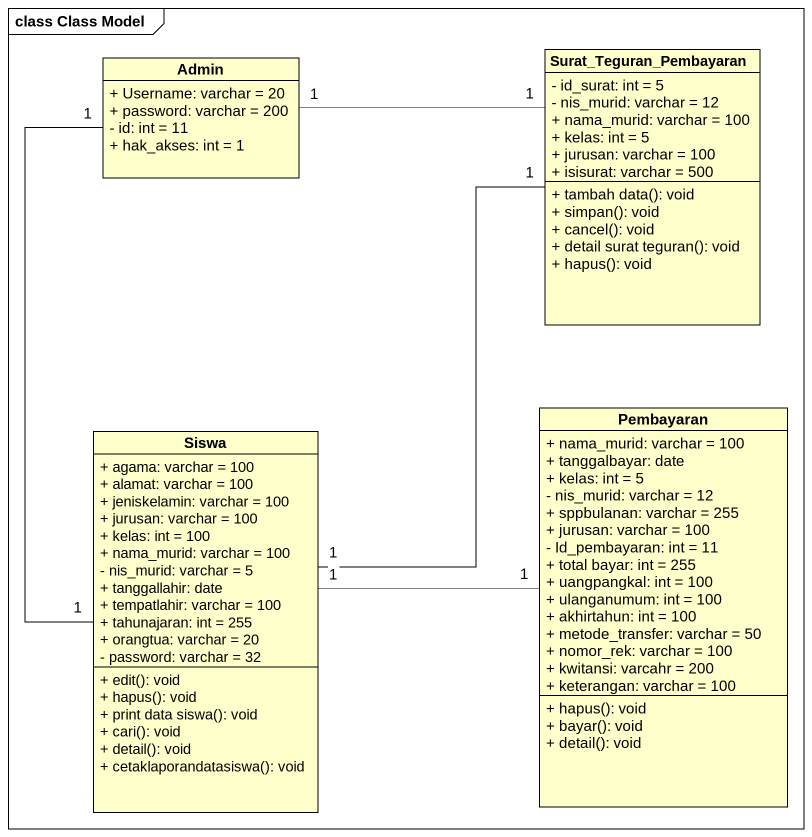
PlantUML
@startuml
mainframe class Class Model
hide circle
hide empty members
skinparam classAttributeIconSize 0
class Admin {
  + Username: varchar = 20
  + password: varchar = 200
  - id: int = 11
  + hak_akses: int = 1
}
class Surat_Teguran_Pembayaran {
  - id_surat: int = 5
  - nis_murid: varchar = 12
  + nama_murid: varchar = 100
  + kelas: int = 5
  + jurusan: varchar = 100
  + isisurat: varchar = 500
  + tambah data(): void
  + simpan(): void
  + cancel(): void
  + detail surat teguran(): void
  + hapus(): void
}
class Siswa {
  + agama: varchar = 100
  + alamat: varchar = 100
  + jeniskelamin: varchar = 100
  + jurusan: varchar = 100
  + kelas: int = 100
  + nama_murid: varchar = 100
  - nis_murid: varchar = 5
  + tanggallahir: date
  + tempatlahir: varchar = 100
  + tahunajaran: int = 255
  + orangtua: varchar = 20
  - password: varchar = 32
  + edit(): void
  + hapus(): void
  + print data siswa(): void
  + cari(): void
  + detail(): void
  + cetaklaporandatasiswa(): void
}
class Pembayaran {
  + nama_murid: varchar = 100
  + tanggalbayar: date
  + kelas: int = 5
  - nis_murid: varchar = 12
  + sppbulanan: varchar = 255
  + jurusan: varchar = 100
  - Id_pembayaran: int = 11
  + total bayar: int = 255
  + uangpangkal: int = 100
  + ulanganumum: int = 100
  + akhirtahun: int = 100
  + metode_transfer: varchar = 50
  + nomor_rek: varchar = 100
  + kwitansi: varcahr = 200
  + keterangan: varchar = 100
  + hapus(): void
  + bayar(): void
  + detail(): void
}
Admin "1" -- "1" Siswa
Surat_Teguran_Pembayaran "1" -left- "1" Admin
Siswa "1" -up- "1" Surat_Teguran_Pembayaran
Siswa "1" -right- "1" Pembayaran
@enduml
